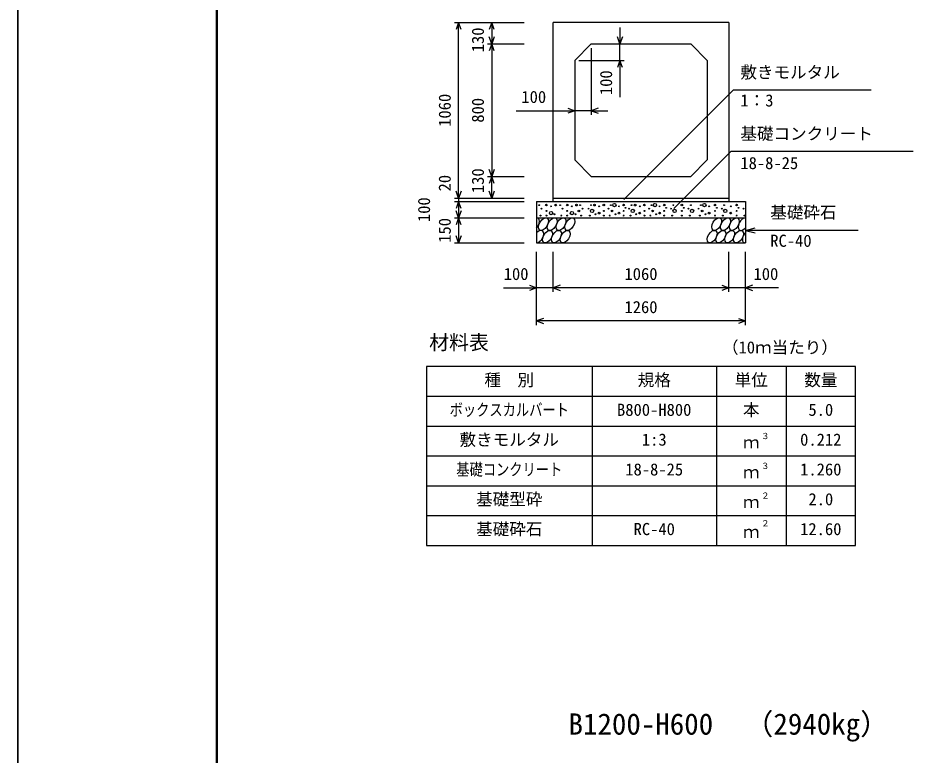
# Model space of a CAD drawing. Units: millimetres, scale not verified. Extents: x -25170 to 75630, y 0 to 35640.
# Drawn here: x 25230 to 30632, y 22469 to 26919 of the extents above; entities that cross this region are included whole.
import ezdxf
from ezdxf.enums import TextEntityAlignment as Align

# ---------------------------------------------------------------- set-up
doc = ezdxf.new("R2010")
doc.units = ezdxf.units.MM
doc.header["$LTSCALE"] = 60
for name, color, linetype, lineweight in [('Defpoints_3', 5, 'Continuous', 25), ('DIM', 7, 'Continuous', 25), ('HATCH', 6, 'Continuous', 25), ('HYO', 3, 'Continuous', 25), ('HYO2', 4, 'Continuous', 25), ('OUTLINE', 3, 'Continuous', 25), ('TXT', 7, 'Continuous', 25), ('WAKU', 3, 'Continuous', 50)]:
    doc.layers.add(name, color=color, linetype=linetype, lineweight=lineweight)
doc.styles.add('ＭＳ ゴシック', font='')
doc.styles.get('ＭＳ ゴシック').set_extended_font_data('MS Gothic')

msp = doc.modelspace()

# ---------------------------------------------------------------- linework, layer by layer
at = {"layer": 'Defpoints_3'}
for p, q in [((25230, 0), (25230, 35640)), ((25230, 35640), (25230, 0))]:
    msp.add_line(p, q, dxfattribs=at)
at = {"layer": 'DIM'}
for p, q in [((27863.88, 26891.89), (28284.98, 26891.89)), ((27888.88, 26891.89), (27873.49, 26849.6)), ((27888.88, 25831.89), (27888.88, 26891.89)), ((27904.27, 26849.6), (27888.88, 26891.89)), ((28088.88, 26891.89), (28073.49, 26849.6)), ((28088.88, 26891.89), (28088.88, 26761.89)), ((28104.27, 26849.6), (28088.88, 26891.89)), ((28862.46, 26861.89), (28862.46, 26761.89)), ((28088.88, 26761.89), (28073.49, 26804.17)), ((28104.27, 26804.17), (28088.88, 26761.89)), ((28862.46, 26761.89), (28847.07, 26804.17)), ((28877.85, 26804.17), (28862.46, 26761.89)), ((28063.88, 26761.89), (28284.98, 26761.89)), ((28088.88, 26761.89), (28073.49, 26719.6)), ((28088.88, 26761.89), (28088.88, 25961.89)), ((28104.27, 26719.6), (28088.88, 26761.89)), ((28862.46, 26661.89), (28862.46, 26761.89)), ((28689.98, 26736.89), (28689.98, 26333.87)), ((28614.98, 26661.89), (28887.46, 26661.89)), ((28862.46, 26661.89), (28847.07, 26619.6)), ((28877.85, 26619.6), (28862.46, 26661.89)), ((28862.46, 26661.89), (28862.46, 26441.01)), ((28886.2, 25822.55), (29546.48, 26482.83)), ((30378.89, 26482.83), (29546.48, 26482.83)), ((28547.7, 26374.26), (28589.98, 26358.87)), ((28732.27, 26374.26), (28689.98, 26358.87)), ((28235.88, 26358.87), (28589.98, 26358.87)), ((28589.98, 26358.87), (28547.7, 26343.48)), ((28689.98, 26358.87), (28589.98, 26358.87)), ((28689.98, 26358.87), (28789.98, 26358.87)), ((28689.98, 26358.87), (28732.27, 26343.48)), ((29188.01, 25768.16), (29532.07, 26112.22)), ((30631.62, 26112.22), (29532.07, 26112.22)), ((28088.88, 25961.89), (28073.49, 26004.17)), ((28104.27, 26004.17), (28088.88, 25961.89)), ((28063.88, 25961.89), (28284.98, 25961.89)), ((28088.88, 25961.89), (28073.49, 25919.6)), ((28088.88, 25831.89), (28088.88, 25961.89)), ((28104.27, 25919.6), (28088.88, 25961.89)), ((27888.88, 25831.89), (27873.49, 25874.17)), ((27904.27, 25874.17), (27888.88, 25831.89)), ((28088.88, 25831.89), (28073.49, 25874.17)), ((28104.27, 25874.17), (28088.88, 25831.89)), ((27863.88, 25831.89), (28284.98, 25831.89)), ((27888.88, 25831.89), (27888.88, 25811.89)), ((27863.88, 25811.89), (28284.98, 25811.89)), ((27888.88, 25811.89), (27873.49, 25769.6)), ((27888.88, 25811.89), (27888.88, 25711.89)), ((27904.27, 25769.6), (27888.88, 25811.89)), ((27863.88, 25711.89), (28284.98, 25711.89)), ((27888.88, 25711.89), (27873.49, 25754.17)), ((27888.88, 25711.89), (27873.49, 25669.6)), ((27904.27, 25754.17), (27888.88, 25711.89)), ((27888.88, 25711.89), (27888.88, 25561.89)), ((27904.27, 25669.6), (27888.88, 25711.89)), ((27888.88, 25561.89), (27873.49, 25604.17)), ((27904.27, 25604.17), (27888.88, 25561.89)), ((29619.98, 25636.89), (29677.94, 25652.42)), ((30299.79, 25636.89), (29619.98, 25636.89)), ((29619.98, 25636.89), (29677.94, 25621.36)), ((27863.88, 25561.89), (28284.98, 25561.89)), ((28359.98, 25065.28), (28359.98, 25506.89)), ((28459.98, 25265.28), (28459.98, 25506.89)), ((29519.98, 25265.28), (29519.98, 25506.89)), ((29519.98, 25265.28), (29519.98, 25506.89)), ((29619.98, 25065.28), (29619.98, 25506.89)), ((28160.44, 25290.28), (28359.98, 25290.28)), ((28317.7, 25305.67), (28359.98, 25290.28)), ((28359.98, 25290.28), (28317.7, 25274.88)), ((28459.98, 25290.28), (28359.98, 25290.28)), ((28502.27, 25305.67), (28459.98, 25290.28)), ((29519.98, 25290.28), (28459.98, 25290.28)), ((28459.98, 25290.28), (28502.27, 25274.88)), ((29477.7, 25305.67), (29519.98, 25290.28)), ((29519.98, 25290.28), (29477.7, 25274.88)), ((29619.98, 25290.28), (29519.98, 25290.28)), ((29662.27, 25305.67), (29619.98, 25290.28)), ((29819.53, 25290.28), (29619.98, 25290.28)), ((29619.98, 25290.28), (29662.27, 25274.88)), ((28402.27, 25105.67), (28359.98, 25090.28)), ((29619.98, 25090.28), (28359.98, 25090.28)), ((28359.98, 25090.28), (28402.27, 25074.88)), ((29577.7, 25105.67), (29619.98, 25090.28)), ((29619.98, 25090.28), (29577.7, 25074.88))]:
    msp.add_line(p, q, dxfattribs=at)
at = {"layer": 'HATCH'}
for centre, radius in [((28375.95, 25789.07), 2.5), ((28389.97, 25768.05), 2.5), ((28418.84, 25789.94), 5), ((28446.88, 25782.06), 2.5), ((28474.92, 25789.07), 5), ((28502.05, 25789.07), 2.5), ((28516.07, 25768.05), 2.5), ((28544.95, 25789.94), 5), ((28572.99, 25782.06), 2.5), ((28601.02, 25789.07), 5), ((28622.05, 25789.07), 2.5), ((28636.07, 25768.05), 2.5), ((28673.89, 25768.05), 2.5), ((28687.91, 25789.07), 2.5), ((28708.94, 25789.07), 5), ((28736.98, 25782.06), 2.5), ((28765.01, 25789.94), 5), ((28793.89, 25768.05), 2.5), ((28807.91, 25789.07), 2.5), ((28828.94, 25789.07), 10), ((28856.98, 25782.06), 2.5), ((28885.01, 25789.94), 5), ((28896.35, 25772.37), 2.5), ((28919.11, 25768.05), 2.5), ((28933.13, 25789.07), 2.5), ((28954.16, 25789.07), 5), ((28982.2, 25782.06), 2.5), ((29010.24, 25789.94), 5), ((29039.11, 25768.05), 2.5), ((29053.13, 25789.07), 2.5), ((29074.16, 25789.07), 10), ((29102.2, 25782.06), 2.5), ((29130.24, 25789.94), 5), ((29141.58, 25772.37), 2.5), ((29171.04, 25768.05), 2.5), ((29185.06, 25789.07), 2.5), ((29236.34, 25789.94), 5), ((29247.68, 25772.37), 2.5), ((29277.14, 25768.05), 2.5), ((29291.16, 25789.07), 2.5), ((29337.54, 25768.05), 2.5), ((29351.56, 25789.07), 2.5), ((29372.59, 25789.07), 10), ((29400.63, 25782.06), 2.5), ((29436.17, 25789.94), 5), ((29447.51, 25772.37), 2.5), ((29476.97, 25768.05), 2.5), ((29490.98, 25789.07), 2.5), ((29531.27, 25782.06), 2.5), ((29566.8, 25789.94), 5), ((29578.14, 25772.37), 2.5), ((29607.6, 25768.05), 2.5), ((28382.96, 25726.04), 2.5), ((28418.84, 25754.05), 2.5), ((28418.84, 25726.04), 2.5), ((28446.88, 25740.92), 10), ((28467.91, 25733.91), 2.5), ((28509.06, 25726.04), 2.5), ((28544.95, 25754.05), 2.5), ((28544.95, 25726.04), 2.5), ((28572.99, 25740.92), 10), ((28594.01, 25733.91), 2.5), ((28615.04, 25754.05), 5), ((28629.06, 25726.04), 2.5), ((28680.9, 25726.04), 2.5), ((28694.92, 25754.05), 10), ((28715.95, 25733.91), 2.5), ((28736.98, 25740.92), 5), ((28765.01, 25754.05), 2.5), ((28765.01, 25726.04), 2.5), ((28800.9, 25726.04), 2.5), ((28814.92, 25754.05), 5), ((28835.95, 25733.91), 2.5), ((28856.98, 25740.92), 5), ((28885.01, 25754.05), 2.5), ((28885.01, 25726.04), 2.5), ((28926.12, 25726.04), 2.5), ((28940.14, 25754.05), 10), ((28961.17, 25733.91), 2.5), ((28982.2, 25740.92), 5), ((29010.24, 25754.05), 2.5), ((29010.24, 25726.04), 2.5), ((29046.12, 25726.04), 2.5), ((29060.14, 25754.05), 5), ((29081.17, 25733.91), 2.5), ((29102.2, 25740.92), 5), ((29130.24, 25754.05), 2.5), ((29130.24, 25726.04), 2.5), ((29178.05, 25726.04), 2.5), ((29192.07, 25754.05), 10), ((29236.34, 25754.05), 2.5), ((29236.34, 25726.04), 2.5), ((29284.15, 25726.04), 2.5), ((29298.17, 25754.05), 10), ((29344.55, 25726.04), 2.5), ((29358.57, 25754.05), 5), ((29379.6, 25733.91), 2.5), ((29400.63, 25740.92), 5), ((29436.17, 25754.05), 2.5), ((29436.17, 25726.04), 2.5), ((29483.98, 25726.04), 2.5), ((29498, 25754.05), 10), ((29531.27, 25740.92), 5), ((29566.8, 25754.05), 2.5), ((29566.8, 25726.04), 2.5), ((29614.61, 25726.04), 2.5)]:
    msp.add_circle(centre, radius, dxfattribs=at)
for centre, start_param, end_param in [((28347.62, 25674.37), 4.385593, 6.6745444), ((29606.12, 25674.37), 0.3357715, 4.4411806), ((28372.94, 25599.38), 3.5111464, 7.548991), ((29631.44, 25599.38), 1.2110787, 3.5658734)]:
    msp.add_ellipse(centre, major_axis=(21.81, 35.31), ratio=0.5792, start_param=start_param, end_param=end_param, dxfattribs=at)
for centre in [(28400.83, 25674.37), (28454.03, 25674.37), (28507.24, 25674.37), (28560.45, 25674.37), (29446.5, 25674.37), (29499.71, 25674.37), (29552.91, 25674.37), (28426.15, 25599.38), (28479.35, 25599.38), (28532.56, 25599.38), (29418.61, 25599.38), (29471.82, 25599.38), (29525.03, 25599.38), (29578.23, 25599.38)]:
    msp.add_ellipse(centre, major_axis=(21.81, 35.31), ratio=0.5792, dxfattribs=at)
at = {"layer": 'HYO'}
for p, q in [((30284.98, 24815.28), (27694.98, 24815.28)), ((27694.98, 24815.28), (27694.98, 23735.28)), ((28694.98, 24815.28), (28694.98, 23735.28)), ((29444.98, 24815.28), (29444.98, 23735.28)), ((29864.98, 24815.28), (29864.98, 23735.28)), ((30284.98, 23735.28), (30284.98, 24815.28)), ((27694.98, 24635.28), (30284.98, 24635.28)), ((27694.98, 23735.28), (30284.98, 23735.28))]:
    msp.add_line(p, q, dxfattribs=at)
at = {"layer": 'HYO2'}
for p, q in [((27694.98, 24455.28), (30284.98, 24455.28)), ((27694.98, 24275.28), (30284.98, 24275.28)), ((27694.98, 24095.28), (30284.98, 24095.28)), ((27694.98, 23915.28), (30284.98, 23915.28))]:
    msp.add_line(p, q, dxfattribs=at)
at = {"layer": 'OUTLINE'}
for p, q in [((29519.98, 26891.89), (28459.98, 26891.89)), ((28459.98, 25811.89), (28459.98, 26891.89)), ((29519.98, 26891.89), (29519.98, 25811.89)), ((28589.98, 26661.89), (28689.98, 26761.89)), ((28689.98, 26761.89), (29289.98, 26761.89)), ((29289.98, 26761.89), (29389.98, 26661.89)), ((28589.98, 26661.89), (28589.98, 26061.89)), ((29389.98, 26661.89), (29389.98, 26061.89)), ((28689.98, 25961.89), (28589.98, 26061.89)), ((29289.98, 25961.89), (29389.98, 26061.89)), ((28689.98, 25961.89), (29289.98, 25961.89)), ((28459.98, 25831.89), (29519.98, 25831.89)), ((28359.98, 25811.89), (28359.98, 25561.89)), ((28359.98, 25811.89), (29619.98, 25811.89)), ((29619.98, 25811.89), (29619.98, 25561.89)), ((28359.98, 25711.89), (29619.98, 25711.89)), ((28359.98, 25561.89), (29619.98, 25561.89))]:
    msp.add_line(p, q, dxfattribs=at)
at = {"layer": 'WAKU'}
msp.add_line((26430, 34440), (26430, 1200), dxfattribs=at)

# ---------------------------------------------------------------- texts
at = {"layer": 'DIM', "style": 'ＭＳ ゴシック'}
for s, p in [('130', (28063.88, 26711.89)), ('100', (28837.46, 26453.39)), ('1060', (27863.88, 26261.89)), ('800', (28063.88, 26286.89)), ('130', (28063.88, 25861.89)), ('20', (27863.88, 25871.96)), ('100', (27738.88, 25686.89)), ('150', (27863.88, 25561.89))]:
    msp.add_text(s, height=73.31, rotation=90, dxfattribs=at).set_placement(p, align=Align.BOTTOM_LEFT)
for s, p in [('敷きモルタル', (29589.33, 26532.83)), ('100', (28267.84, 26383.87)), ('1：3', (29589.33, 26362.72)), ('基礎コンクリート', (29589.33, 26162.22)), ('18-8-25', (29589.33, 25984.59)), ('基礎砕石', (29769.72, 25686.89)), ('RC-40', (29769.72, 25515.51)), ('100', (28161.34, 25315.28)), ('1060', (28889.98, 25315.28)), ('100', (29668.62, 25315.28)), ('1260', (28889.98, 25115.28))]:
    msp.add_text(s, height=73.31, dxfattribs=at).set_placement(p, align=Align.BOTTOM_LEFT)
at = {"layer": 'TXT', "style": 'ＭＳ ゴシック'}
for s, height, p in [('材料表', 87.98, (27711.65, 24890.28)), ('（10ｍ当たり）', 73.31, (29478.31, 24871.94)), ('種\u3000別', 73.31, (28044.98, 24675.28)), ('規格', 73.31, (28969.98, 24675.28)), ('単位', 73.31, (29554.98, 24675.28)), ('数量', 73.31, (29974.98, 24675.28)), ('B800-H800', 73.31, (28844.98, 24495.28)), ('本', 73.31, (29604.98, 24495.28)), ('5.0', 73.31, (29999.98, 24495.28)), ('敷きモルタル', 73.31, (27894.98, 24315.28)), ('1:3', 73.31, (28994.98, 24315.28)), ('ｍ', 73.31, (29604.98, 24298.61)), ('３', 36.66, (29714.22, 24365.89)), ('0.212', 73.31, (29949.98, 24315.28)), ('18-8-25', 73.31, (28894.98, 24135.28)), ('３', 36.66, (29714.22, 24185.89)), ('1.260', 73.31, (29949.98, 24135.28)), ('ｍ', 73.31, (29604.98, 24118.61)), ('基礎型砕', 73.31, (27994.98, 23955.28)), ('２', 36.66, (29714.22, 24005.89)), ('2.0', 73.31, (29999.98, 23955.28)), ('ｍ', 73.31, (29604.98, 23938.61)), ('基礎砕石', 73.31, (27994.98, 23775.28)), ('２', 36.66, (29714.22, 23839.22)), ('RC-40', 73.31, (28944.98, 23775.28)), ('ｍ', 73.31, (29604.98, 23758.61)), ('12.60', 73.31, (29949.98, 23775.28)), ('（2940kg）', 128.3, (29613.57, 22554.39)), ('B1200-H600', 128.3, (28552.48, 22554.39))]:
    msp.add_text(s, height=height, dxfattribs=at).set_placement(p, align=Align.BOTTOM_LEFT)
at = {"layer": 'TXT', "style": 'ＭＳ ゴシック', "width": 0.8}
for s, p in [('ボックスカルバート', (27834.98, 24495.28)), ('基礎コンクリート', (27874.98, 24135.28))]:
    msp.add_text(s, height=73.31, dxfattribs=at).set_placement(p, align=Align.BOTTOM_LEFT)

doc.saveas('drawing.dxf')
